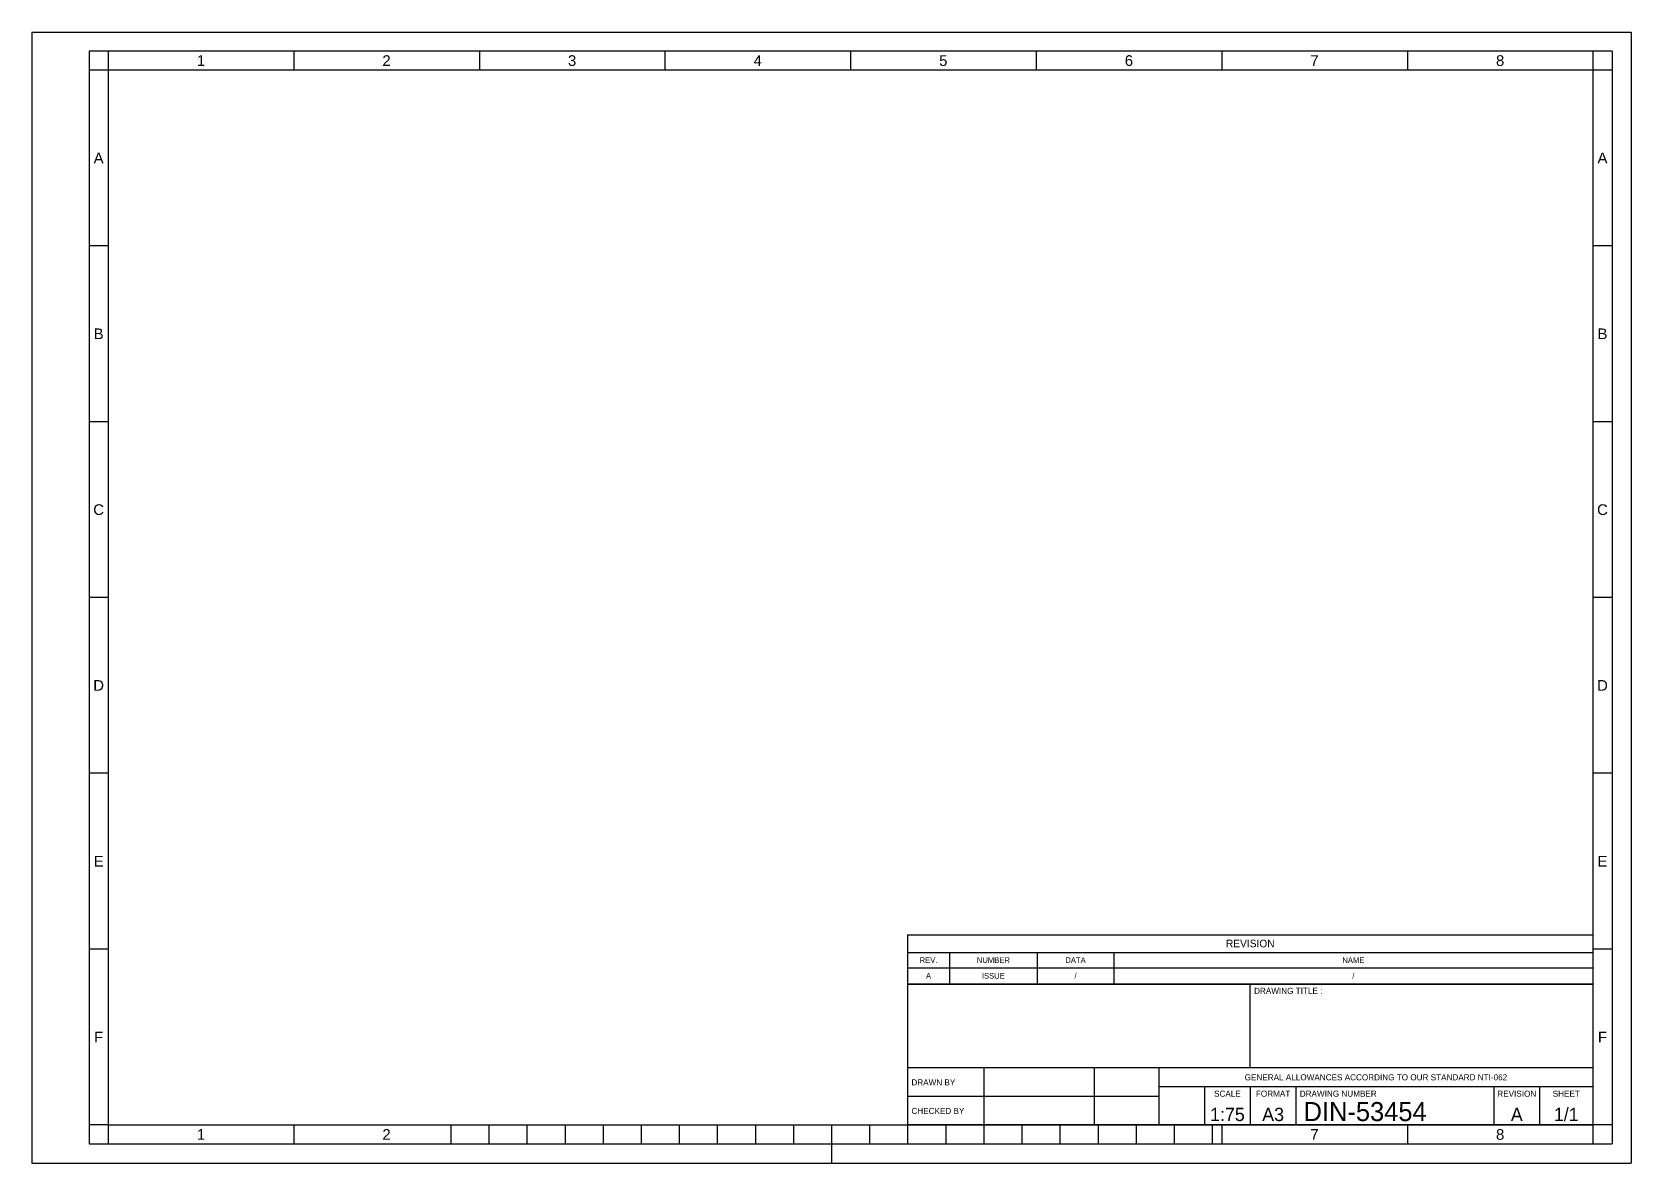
# Paper-space layout 'A3' of a CAD drawing. Header units: millimetres. Extents: x -87 to 333, y -15 to 282.
import ezdxf
from ezdxf.enums import TextEntityAlignment as Align

# ---------------------------------------------------------------- set-up
doc = ezdxf.new("R2010")
doc.units = ezdxf.units.MM
doc.header["$LTSCALE"] = 0.3
doc.layers.add('Cartiglio', color=7, linetype='Continuous')
doc.layers.add('Disegno', color=3, linetype='Continuous')
doc.styles.add('GE INSPIRA', font='')
doc.styles.get("Standard").update_dxf_attribs({"font": 'arial.ttf'})
doc.styles.get('GE INSPIRA').set_extended_font_data('GE Inspira')

# ---------------------------------------------------------------- blocks, each defined once
blk = doc.blocks.new('A3')
at = {"layer": 'Cartiglio', "color": 7, "linetype": 'Continuous'}
for p, q in [((-84.28, 285.6), (335.72, 285.6)), ((-84.28, 285.6), (-84.28, -11.4)), ((335.72, 285.6), (335.72, -11.4)), ((330.72, 280.6), (-69.28, 280.6)), ((-69.28, 280.6), (-69.28, -6.4)), ((-64.28, 280.6), (-64.28, 275.6)), ((-15.53, 280.6), (-15.53, 275.6)), ((33.22, 280.6), (33.22, 275.6)), ((81.97, 280.6), (81.97, 275.6)), ((130.72, 280.6), (130.72, 275.6)), ((179.47, 280.6), (179.47, 275.6)), ((228.22, 280.6), (228.22, 275.6)), ((276.97, 280.6), (276.97, 275.6)), ((325.72, 280.6), (325.72, 275.6)), ((330.72, 280.6), (330.72, -6.4)), ((-64.28, 275.6), (-69.28, 275.6)), ((325.72, 275.6), (-64.28, 275.6)), ((-64.28, 275.6), (-64.28, -1.4)), ((325.72, 275.6), (325.72, -1.4)), ((330.72, 275.6), (325.72, 275.6)), ((-64.28, 229.44), (-69.28, 229.44)), ((330.72, 229.44), (325.72, 229.44)), ((-64.28, 183.27), (-69.28, 183.27)), ((330.72, 183.27), (325.72, 183.27)), ((-64.28, 137.1), (-69.28, 137.1)), ((330.72, 137.1), (325.72, 137.1)), ((-64.28, 90.94), (-69.28, 90.94)), ((330.72, 90.94), (325.72, 90.94)), ((-64.28, 44.77), (-69.28, 44.77)), ((330.72, 44.77), (325.72, 44.77)), ((-64.28, -1.4), (-69.28, -1.4)), ((-64.28, -1.4), (-64.28, -6.4)), ((-15.53, -1.4), (-15.53, -6.4)), ((25.72, -1.4), (25.72, -6.4)), ((35.72, -1.4), (35.72, -6.4)), ((45.72, -1.4), (45.72, -6.4)), ((55.72, -1.4), (55.72, -6.4)), ((65.72, -1.4), (65.72, -6.4)), ((75.72, -1.4), (75.72, -6.4)), ((85.72, -1.4), (85.72, -6.4)), ((95.72, -1.4), (95.72, -6.4)), ((105.72, -1.4), (105.72, -6.4)), ((115.72, -1.4), (115.72, -6.4)), ((125.72, -1.4), (125.72, -11.4)), ((135.72, -1.4), (135.72, -6.4)), ((145.72, -1.4), (145.72, -6.4)), ((155.72, -1.4), (155.72, -6.4)), ((165.72, -1.4), (165.72, -6.4)), ((175.72, -1.4), (175.72, -6.4)), ((185.72, -1.4), (185.72, -6.4)), ((195.72, -1.4), (195.72, -6.4)), ((205.72, -1.4), (205.72, -6.4)), ((215.72, -1.4), (215.72, -6.4)), ((225.72, -1.4), (225.72, -6.4)), ((228.22, -1.4), (228.22, -6.4)), ((276.97, -1.4), (276.97, -6.4)), ((330.72, -1.4), (325.72, -1.4)), ((325.72, -1.4), (325.72, -6.4)), ((-69.28, -6.4), (25.72, -6.4)), ((25.72, -6.4), (225.72, -6.4)), ((225.72, -6.4), (330.72, -6.4)), ((-84.28, -11.4), (335.72, -11.4))]:
    blk.add_line(p, q, dxfattribs=at)
at = {"layer": 'Cartiglio', "color": 7}
blk.add_line((-64.28, -1.4), (325.72, -1.4), dxfattribs=at)
at = {"layer": 'Cartiglio', "color": 7, "linetype": 'Continuous'}
blk.add_point((-64.28, -1.4), dxfattribs=at)
for s, p in [('1', (-39.91, 278.1)), ('2', (8.84, 278.1)), ('3', (57.59, 278.1)), ('4', (106.34, 278.1)), ('5', (155.09, 278.1)), ('6', (203.84, 278.1)), ('7', (252.59, 278.1)), ('8', (301.34, 278.1)), ('A', (-66.78, 252.52)), ('A', (328.22, 252.52)), ('B', (-66.78, 206.35)), ('B', (328.22, 206.35)), ('C', (-66.78, 160.18)), ('C', (328.22, 160.18)), ('D', (-66.78, 114.02)), ('D', (328.22, 114.02)), ('E', (-66.78, 67.85)), ('E', (328.22, 67.85)), ('F', (-66.78, 21.68)), ('F', (328.22, 21.68)), ('1', (-39.91, -3.9)), ('2', (8.84, -3.9)), ('7', (252.59, -3.9)), ('8', (301.34, -3.9))]:
    blk.add_text(s, height=2.8, dxfattribs=at).set_placement(p, align=Align.MIDDLE_CENTER)
blk = doc.blocks.new('Cartiglio_GE')
at = {"layer": 'Cartiglio', "color": 7}
for p, q in [((-180, 37), (-180, 0)), ((0, 37), (-180, 37)), ((-90, 15), (-90, 37)), ((0, 37), (0, 0)), ((0, 15), (-180, 15)), ((-160, 15), (-160, 0)), ((-131, 15), (-131, 0)), ((-114, 15), (-114, 0)), ((0, 10), (-114, 10)), ((-102, 10), (-102, 0)), ((-90, 10), (-90, 0)), ((-78, 10), (-78, 0)), ((-26, 10), (-26, 0)), ((-14, 10), (-14, 0)), ((-114, 7.5), (-180, 7.5)), ((-114, 7.5), (-180, 7.5)), ((0, 0), (-180, 0))]:
    blk.add_line(p, q, dxfattribs=at)
at = {"layer": 'Cartiglio', "color": 7, "style": 'GE INSPIRA'}
for s, p in [('DRAWING TITLE :', (-89, 36)), ('DRAWING NUMBER', (-77, 9))]:
    blk.add_text(s, height=1.6, dxfattribs=at).set_placement(p, align=Align.TOP_LEFT)
blk.add_text('GENERAL ALLOWANCES ACCORDING TO OUR STANDARD NTI-062', height=1.6, dxfattribs=at).set_placement((-57, 12.5), align=Align.MIDDLE_CENTER)
for s, p in [('DRAWN BY', (-179, 10.37)), ('CHECKED BY', (-179, 2.87))]:
    blk.add_text(s, height=1.6, dxfattribs=at).set_placement(p)
for s, p in [('SCALE', (-96, 9)), ('FORMAT', (-84, 9)), ('REVISION', (-20, 9)), ('SHEET', (-7, 9))]:
    blk.add_text(s, height=1.6, dxfattribs=at).set_placement(p, align=Align.TOP_CENTER)
at = {"layer": 'Cartiglio', "color": 7, "style": 'GE INSPIRA', "flags": 12}
for tag, p, height in [('TITLE_1', (-88, 28.5), 3.5), ('TITLE_2', (-88, 22.5), 3.5), ('TITLE_3', (-88, 16.5), 3.5), ('XXX-XXXXX', (-76, 1), 5)]:
    blk.add_attdef(tag, p, '', height=height, dxfattribs=at)
for tag, height, p in [('DRAWN_BY', 2.3, (-159, 11.25)), ('DRW_DATE', 2, (-130, 11.25)), ('CHECKED_BY', 2.3, (-159, 3.75)), ('CHK_DATE', 2, (-130, 3.75))]:
    blk.add_attdef(tag, text='', height=height, dxfattribs=at).set_placement(p, align=Align.MIDDLE_LEFT)
for tag, p in [('1:1', (-96, 1)), ('AX', (-84, 1)), ('AA', (-20, 1)), ('1/1', (-7, 1))]:
    blk.add_attdef(tag, text='', height=3.5, dxfattribs=at).set_placement(p, align=Align.CENTER)
blk = doc.blocks.new('*T54')
at = {"layer": 'Cartiglio', "color": 0, "linetype": 'ByBlock', "lineweight": -2, "transparency": 16777216}
for p, q in [((0, 0), (180, 0)), ((0, 0), (0, -12.95)), ((180, 0), (180, -12.95)), ((0, -4.67), (180, -4.67)), ((10.97, -4.67), (10.97, -12.95)), ((34.06, -4.67), (34.06, -12.95)), ((54.14, -4.67), (54.14, -12.95)), ((0, -8.67), (180, -8.67)), ((0, -12.95), (180, -12.95))]:
    blk.add_line(p, q, dxfattribs=at)
at = {"layer": 'Cartiglio', "color": 3, "transparency": 16777216, "attachment_point": 5, "style": 'GE INSPIRA'}
for s, insert, char_height, width in [('{\\C0;REVISION}', (90, -2.33), 2, 177.0003), ('REV.', (5.49, -6.67), 1.5, 7.9708), ('NUMBER', (22.51, -6.67), 1.5, 20.0846), ('DATA', (44.1, -6.67), 1.5, 17.0842), ('NAME', (117.07, -6.67), 1.5, 122.8607)]:
    blk.add_mtext(s, dxfattribs=dict(at, insert=insert, char_height=char_height, width=width))
at = {"layer": 'Cartiglio', "color": 1, "transparency": 16777216, "char_height": 1.5, "attachment_point": 5, "style": 'GE INSPIRA'}
for s, insert, width in [('A', (5.49, -10.81), 7.9708), ('ISSUE', (22.51, -10.81), 20.0846), ('/', (44.1, -10.81), 17.0842), ('/', (117.07, -10.81), 122.8607)]:
    blk.add_mtext(s, dxfattribs=dict(at, insert=insert, width=width))

psp = doc.layouts.new('A3')

# ---------------------------------------------------------------- block references
psp.add_blockref('*T54', (142.51, 45.37))
at = {"layer": 'Disegno'}
psp.add_blockref('A3', (-3.2, -3.19), dxfattribs=at)
ref = psp.add_blockref('Cartiglio_GE', (322.51, -4.58), dxfattribs=at)
ref.add_attrib('XXX-XXXXX', 'DIN-53454', (246.51, -3.58), dxfattribs={"layer": 'Cartiglio', "color": 9, "height": 5, "style": 'GE INSPIRA'})
ref.add_attrib('AA', 'A', dxfattribs={"layer": 'Cartiglio', "height": 3.5, "style": 'GE INSPIRA'}).set_placement((302.51, -3.58), align=Align.CENTER)
ref.add_attrib('1/1', '1/1', dxfattribs={"layer": 'Cartiglio', "height": 3.5, "style": 'GE INSPIRA'}).set_placement((315.51, -3.58), align=Align.CENTER)
ref.add_attrib('1:1', '1:75', dxfattribs={"layer": 'Cartiglio', "height": 3.5, "style": 'GE INSPIRA'}).set_placement((226.51, -3.58), align=Align.CENTER)
ref.add_attrib('AX', 'A3', dxfattribs={"layer": 'Cartiglio', "height": 3.5, "style": 'GE INSPIRA'}).set_placement((238.51, -3.58), align=Align.CENTER)

doc.saveas('drawing.dxf')
